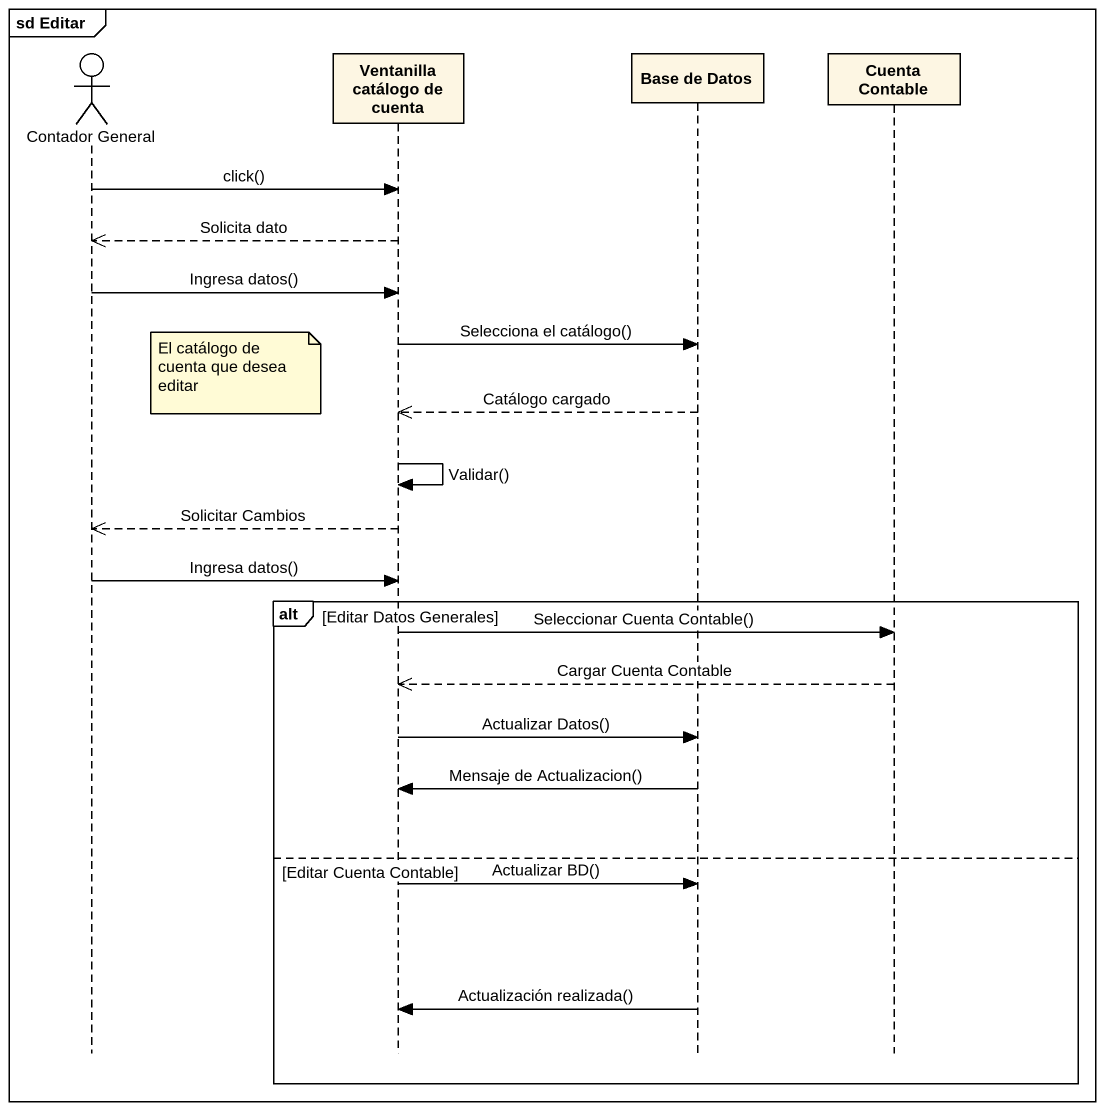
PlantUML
@startuml
mainframe sd Editar
hide footbox
actor "Contador General" as Contador_General
participant "Ventanilla catálogo de cuenta" as Ventanilla_catálogo_de
participant "Base de Datos" as Base_de_Datos
participant "Cuenta Contable" as Cuenta_Contable

Contador_General -> Ventanilla_catálogo_de : click()
Ventanilla_catálogo_de -->> Contador_General : Solicita dato
Contador_General -> Ventanilla_catálogo_de : Ingresa datos()
Ventanilla_catálogo_de -> Base_de_Datos : Selecciona el catálogo()
note right of Contador_General : El catálogo de cuenta que desea editar
Base_de_Datos -->> Ventanilla_catálogo_de : Catálogo cargado
Ventanilla_catálogo_de -> Ventanilla_catálogo_de : Validar()
Ventanilla_catálogo_de -->> Contador_General : Solicitar Cambios
Contador_General -> Ventanilla_catálogo_de : Ingresa datos()
alt Editar Datos Generales
  Ventanilla_catálogo_de -> Cuenta_Contable : Seleccionar Cuenta Contable()
  Cuenta_Contable -->> Ventanilla_catálogo_de : Cargar Cuenta Contable
  Ventanilla_catálogo_de -> Base_de_Datos : Actualizar Datos()
  Base_de_Datos -> Ventanilla_catálogo_de : Mensaje de Actualizacion()
else Editar Cuenta Contable
  Ventanilla_catálogo_de -> Base_de_Datos : Actualizar BD()
  Base_de_Datos -> Ventanilla_catálogo_de : Actualización realizada()
end
@enduml
